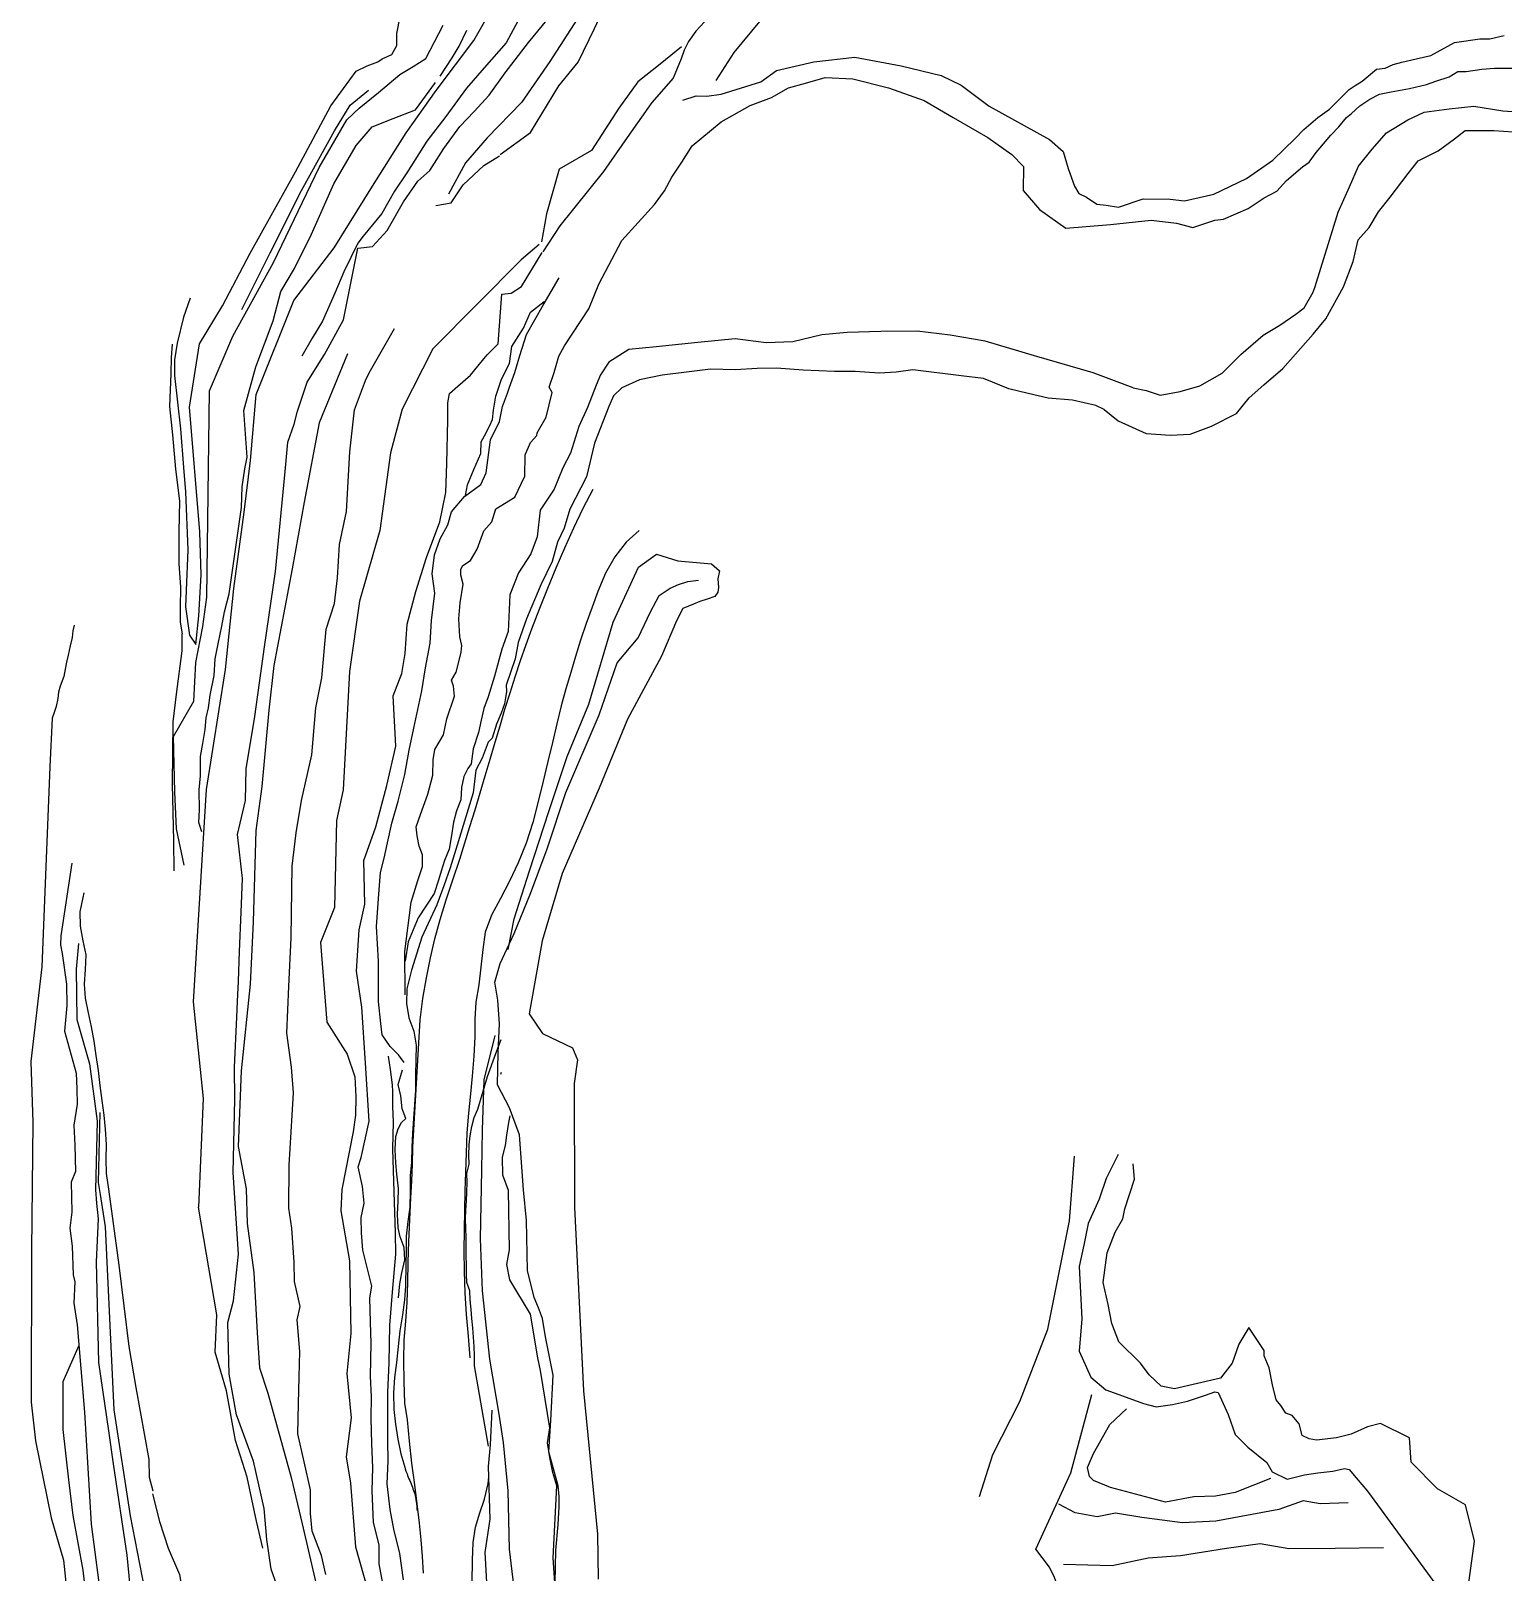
# Model space of a CAD drawing. Extents: x 73536 to 75854, y 478530 to 482386.
# Drawn here: x 73536 to 74068, y 479220 to 479776 of the extents above; entities that cross this region are included whole.
import ezdxf

# ---------------------------------------------------------------- set-up
doc = ezdxf.new("R2010")
doc.units = 0

msp = doc.modelspace()

# ---------------------------------------------------------------- linework, layer by layer
at = {"layer": 'TOPO_250913', "color": 30}
msp.add_line((73706.185, 479399.467, 1587.31), (73706.434, 479400.197, 1587.235), dxfattribs=at)
for points in [[(73746.264, 479796.295, 1641.085), (73740.466, 479787.025, 1640.342), (73733.651, 479780.388, 1640.312), (73723.783, 479765.148, 1640.072), (73713.574, 479750.334, 1640.871), (73701.172, 479737.548, 1640.976), (73693.427, 479728.519, 1641.912), (73687.233, 479717.191, 1642.679)], [(73705.91, 479731.627, 1639.369), (73716.83, 479739.463, 1639.643), (73727.1, 479756.326, 1639.384), (73734.12, 479764.951, 1638.902), (73739.997, 479777.042, 1639.703), (73745.203, 479788.297, 1639.681), (73747.7, 479794.304, 1639.507), (73747.588, 479797.202, 1640.85)], [(73620.167, 479228.222, 1653.412), (73617.96, 479238.067, 1654.353), (73614.554, 479253.913, 1656.105), (73610.365, 479267.205, 1657.81), (73607.124, 479285.137, 1658.802), (73602.934, 479299.098, 1660.525), (73603.529, 479312.563, 1661.397), (73596.996, 479351.361, 1665.792), (73597.029, 479351.42, 1665.755), (73598.757, 479390.666, 1668.439), (73595.107, 479425.554, 1670.964), (73597.609, 479464.957, 1671.604), (73599.889, 479502.249, 1670.226), (73606.704, 479545.559, 1669.507), (73609.723, 479574.895, 1670.289), (73613.5, 479602.396, 1669.953), (73615.711, 479621.079, 1670.436), (73617.78, 479644.957, 1669.763), (73631.404, 479678.873, 1669.375), (73645.91, 479697.843, 1669.515), (73659.758, 479720.1, 1669.298), (73672, 479739.39, 1669.875), (73682.779, 479754.699, 1670.655), (73696.45, 479772.713, 1669.662), (73706.864, 479791.134, 1670.21)], [(73593.908, 479679.695, 1694.772), (73591.521, 479672.847, 1695.09), (73589.247, 479663.425, 1695.516), (73588.272, 479657.414, 1695.782), (73588.29, 479651.8, 1695.62), (73590.432, 479632.485, 1694.084), (73591.503, 479618.558, 1692.979), (73592.307, 479609.72, 1692.277), (73593.11, 479588.829, 1690.623), (73592.307, 479568.207, 1688.997), (73593.646, 479558.03, 1688.187), (73596.044, 479554.585, 1687.9), (73597.128, 479564.993, 1688.93), (73597.931, 479579.723, 1690.388), (73597.395, 479595.257, 1691.928), (73593.688, 479640.384, 1691.836), (73597.339, 479663.233, 1692.455), (73605.629, 479676.981, 1691.734), (73615.656, 479695.965, 1693.025), (73631.935, 479725.29, 1694.109), (73644.689, 479749.144, 1694.478), (73653.858, 479761.711, 1695.843), (73657.809, 479763.608, 1696.587), (73661.675, 479765.043, 1695.915), (73663.326, 479766.173, 1695.581), (73666.784, 479767.683, 1695.593), (73668.537, 479770.953, 1695.312), (73668.53, 479775.24, 1696.145), (73669.758, 479781.423, 1696.825)], [(73713.142, 479781.337, 1655.985), (73708.03, 479771.89, 1656.255), (73700.177, 479762.902, 1655.624), (73693.726, 479755.477, 1655.649), (73686.305, 479745.274, 1656.193), (73679.368, 479736.421, 1655.897), (73672.191, 479724.977, 1655.712), (73667.786, 479718.326, 1655.21), (73663.156, 479710.307, 1655.478), (73656.387, 479702.038, 1655.668), (73654.476, 479699.518, 1655.791), (73649.43, 479689.186, 1656.616), (73646.24, 479681.455, 1655.873), (73641.775, 479671.43, 1655.782), (73637.981, 479665.197, 1655.687), (73634.304, 479658.691, 1655.79)], [(73781.29, 479781.121, 1610.858), (73776.57, 479776.17, 1610.678), (73773.892, 479772.342, 1610.348), (73772.334, 479769.303, 1609.476), (73771.299, 479766.17, 1609.355), (73768.355, 479759.134, 1609.039), (73760.671, 479750.411, 1609.224), (73751.814, 479737.746, 1609.572), (73743.161, 479725.383, 1609.475), (73727.468, 479705.779, 1609.707), (73721.366, 479696.384, 1609.283)], [(73591.75, 479474.93, 1677.824), (73589.02, 479487.99, 1679.46), (73588.45, 479501.39, 1679.972), (73587.95, 479521.41, 1682.623), (73595.26, 479534.2, 1683.105), (73596, 479548.12, 1683.812), (73598.54, 479561.13, 1685.689), (73599.97, 479571.75, 1685.572), (73600.964, 479646.282, 1684.155), (73609.405, 479665.943, 1684.671), (73624.078, 479692.533, 1683.292), (73640.531, 479726.916, 1682.153), (73650.572, 479744.109, 1684.325), (73654.957, 479748.324, 1685.276), (73661.982, 479753.994, 1685.773), (73669.685, 479760.444, 1685.344), (73674.447, 479763.38, 1685.306), (73679.014, 479766.289, 1685.149), (73685.371, 479778.25, 1683.102)], [(73627.29, 479209.189, 1650.798), (73623.207, 479220.646, 1652.35), (73621.597, 479231.434, 1652.821), (73620.641, 479242.556, 1656.282), (73616.777, 479259.712, 1656.377), (73610.664, 479276.408, 1657.029), (73608.082, 479291.059, 1658.197), (73607.579, 479309.74, 1659.477), (73609.637, 479317.621, 1658.862), (73611.399, 479334.414, 1655.096), (73609.481, 479363.979, 1654.303), (73610.091, 479390.325, 1654.369), (73609.99, 479401.961, 1655.023), (73610.821, 479420.003, 1655.741), (73611.03, 479425.654, 1655.66), (73611.423, 479433.01, 1655.374), (73611.716, 479443.726, 1655.516), (73612.396, 479457.934, 1655.192), (73612.85, 479470.156, 1655.124), (73611.017, 479485.995, 1654.97), (73613.915, 479498.226, 1654.92), (73614.169, 479509.758, 1655.016), (73617.254, 479528.639, 1655.122), (73620.766, 479553.757, 1654.808), (73624.722, 479580.995, 1654.498), (73628.226, 479617.058, 1655.904), (73629.249, 479627.638, 1655.939), (73631.455, 479634.168, 1655.074), (73632.761, 479638.893, 1655.501), (73636.223, 479649.31, 1655.086), (73642.416, 479659.387, 1654.692), (73649.357, 479671.841, 1654.899), (73654.475, 479697.751, 1654.76), (73659.833, 479698.329, 1654.61), (73665.126, 479704.158, 1654.129), (73670.936, 479714.422, 1654.41), (73676.12, 479721.968, 1653.775), (73680.486, 479725.809, 1654.564), (73685.559, 479733.777, 1654.337), (73691.355, 479741.734, 1654.066), (73696.474, 479747.05, 1653.987), (73701.904, 479753.039, 1654.692), (73707.713, 479761.099, 1654.926), (73716.127, 479771.982, 1655.003), (73722.823, 479780.246, 1654.33)], [(73684.267, 479759.908, 1671.6), (73688.584, 479766.499, 1671.104), (73691.128, 479770.665, 1670.916), (73693.86, 479776.452, 1670.706)], [(73783.965, 479758.321, 1593.079), (73790.423, 479768.357, 1594.483), (73799.715, 479779.566, 1595.054)], [(73771.386, 479770.483, 1610.054), (73763.713, 479764.139, 1609.521), (73755.619, 479757.859, 1609.878), (73748.75, 479748.309, 1609.688), (73738.868, 479733.06, 1610.028), (73727.223, 479726.298, 1609.951), (73722.675, 479710.1, 1610.552), (73720.801, 479700.086, 1610.298)], [(74001.167, 479744.934, 1595.163), (74005.403, 479747.947, 1595.083), (74012.508, 479755.053, 1594.928), (74014.64, 479756.474, 1594.889), (74017.178, 479757.997, 1594.843), (74022.381, 479762.348, 1593.516), (74025.532, 479762.781, 1593.684), (74028.461, 479764.087, 1594.007), (74031.489, 479764.891, 1593.744), (74036.757, 479766.131, 1594.076), (74042.012, 479767.305, 1594.47), (74050.586, 479771.964, 1594.263), (74059.69, 479773.349, 1593.824), (74063.295, 479773.394, 1593.714), (74068.551, 479774.568, 1593.508)], [(73771.892, 479751.169, 1595.044), (73776.712, 479752.757, 1594.202), (73780.569, 479752.66, 1592.963), (73785.693, 479753.418, 1592.255), (73800.061, 479757.821, 1594.461), (73805.758, 479761.889, 1594.659), (73819.181, 479765.02, 1594.239), (73833.991, 479766.676, 1594.704), (73850.672, 479763.554, 1594.644), (73865.138, 479760.127, 1594.582), (73872.393, 479756.611, 1594.31), (73882.472, 479748.969, 1594.662), (73904.337, 479737.016, 1595.239), (73909.287, 479732.703, 1594.51), (73911.022, 479726.553, 1594.909), (73913.37, 479720.165, 1593.64), (73914.931, 479717.498, 1591.393), (73917.672, 479716.108, 1590.31), (73921.444, 479713.614, 1591.958), (73924.706, 479713.317, 1594.234), (73929.257, 479712.499, 1594.218), (73938.083, 479715.539, 1594.467), (73947.874, 479715.4, 1594.37), (73953.098, 479714.851, 1593.969), (73963.58, 479717.241, 1594.729), (73975.436, 479722.935, 1594.858), (73984.988, 479729.475, 1594.308), (73993.017, 479737.366, 1593.725), (73996.094, 479740.65, 1594.705), (74001.167, 479744.934, 1595.163)], [(73671.633, 479428.078, 1581.109), (73671.514, 479443.694, 1581.167), (73673.793, 479461.599, 1581.234), (73676.165, 479469.344, 1581.264), (73677.814, 479474.478, 1581.377), (73677.895, 479478.661, 1581.298), (73676.634, 479481.819, 1580.629), (73675.928, 479485.479, 1580.341), (73675.598, 479488.78, 1580.336), (73677.178, 479493.243, 1580.347), (73679.727, 479500.531, 1580.584), (73681.528, 479507.415, 1580.737), (73681.68, 479512.971, 1580.675), (73682.348, 479516.693, 1580.807), (73685.384, 479521.968, 1580.314), (73686.585, 479527.809, 1580.277), (73689.412, 479536.014, 1579.941), (73689.051, 479539.53, 1580.044), (73688.292, 479541.794, 1580.036), (73690.046, 479544.603, 1580.319), (73691.061, 479548.881, 1580.07), (73691.865, 479551.817, 1580.298), (73692.086, 479554.256, 1580.213), (73691.331, 479557.437, 1580.038), (73690.939, 479563.829, 1580.007), (73691.473, 479569.664, 1579.978), (73692.486, 479576.457, 1579.959), (73691.694, 479579.687, 1579.936), (73691.733, 479581.862, 1579.922), (73692.384, 479583.137, 1579.925), (73695.157, 479584.918, 1579.934), (73697.641, 479589.05, 1579.934), (73699.955, 479595.626, 1579.917), (73702.916, 479598.974, 1579.916), (73704.324, 479603.649, 1579.903), (73711.227, 479607.81, 1580.053), (73714.826, 479615.434, 1580.015), (73714.925, 479623.054, 1580.246), (73716.816, 479627.609, 1580.32), (73719.085, 479630.076, 1580.313), (73719.215, 479631.116, 1580.427), (73722.471, 479636.747, 1580.425), (73724.64, 479645.646, 1580.387), (73723.576, 479647.573, 1580.066), (73725.376, 479652.87, 1580.007), (73727.136, 479658.692, 1579.985), (73729.183, 479662.494, 1579.895), (73737.884, 479675.811, 1579.505), (73741.505, 479684.79, 1580.393), (73749.799, 479700.546, 1580.079), (73761.633, 479713.503, 1579.562), (73765.258, 479718.405, 1579.227), (73767.909, 479723.384, 1579.562), (73771.51, 479728.745, 1579.646), (73775.206, 479734.682, 1579.534), (73778.71, 479737.637, 1579.56), (73785.753, 479743.345, 1579.54), (73796.219, 479749.298, 1580.348), (73803.949, 479752.167, 1580.197), (73810.014, 479755.7, 1580.444), (73816.146, 479757.365, 1580.36), (73823.276, 479759.34, 1580.89), (73833.267, 479758.909, 1580.877), (73846.205, 479755.647, 1580.133), (73859.003, 479751.079, 1580.264), (73869.499, 479744.934, 1580.301), (73881.994, 479737.733, 1580.561), (73890.743, 479731.605, 1580.297), (73894.958, 479727.219, 1580.208), (73894.787, 479718.619, 1580.206), (73900.697, 479711.757, 1580.169), (73910.211, 479704.94, 1580.412), (73926.283, 479706.249, 1580.178), (73940.964, 479707.817, 1580.358), (73950.129, 479706.82, 1580.703), (73956.094, 479705.19, 1580.494), (73963.986, 479707.824, 1580.478), (73967.17, 479708.16, 1581.502), (73976.095, 479712.032, 1580.691), (73981.825, 479715.968, 1580.787), (73986.433, 479718.345, 1580.771), (73989.827, 479722.123, 1580.825), (73995.646, 479727.077, 1580.152), (73998.121, 479728.772, 1579.948), (74000.539, 479732.32, 1580.27)], [(74000.539, 479732.32, 1580.27), (74005.94, 479738.574, 1580.432), (74008.723, 479741.608, 1580.349), (74011.504, 479744.922, 1579.893), (74013.358, 479746.431, 1580.333), (74016.356, 479749.169, 1580.424), (74020.006, 479751.515, 1580.522), (74023.526, 479753.341, 1580.611), (74027.698, 479754.253, 1580.707), (74034.347, 479755.426, 1580.859), (74040.474, 479756.86, 1581.001), (74043.863, 479758.034, 1581.081), (74048.687, 479759.598, 1581.196), (74051.815, 479761.554, 1581.279), (74054.814, 479761.554, 1581.346), (74060.419, 479762.336, 1581.474), (74064.982, 479762.727, 1581.577), (74072.545, 479762.8, 1581.747)], [(73612.59, 479675.62, 1684.592), (73622.873, 479696.059, 1685.019), (73634.144, 479718.54, 1685.116), (73646.055, 479740.085, 1684.784), (73651.782, 479749.42, 1685.951), (73658.353, 479754.841, 1686.095)], [(73626.634, 479682.069, 1670.543), (73631.623, 479690.386, 1671.103), (73637.822, 479702.843, 1670.726), (73645.831, 479720.969, 1670.365), (73653.904, 479734.864, 1670.468), (73659.621, 479741.539, 1670.287), (73667.22, 479744.601, 1670.558), (73675.351, 479747.744, 1670.832), (73682.592, 479757.549, 1671.756)], [(73934.539, 479647.359, 1580.444), (73939.159, 479646.288, 1580.082), (73944.242, 479644.617, 1579.87), (73951.474, 479645.933, 1580.256), (73958.541, 479647.99, 1580.436), (73966.609, 479652.659, 1580.537), (73973.37, 479659.305, 1579.74), (73981.489, 479666.33, 1579.598), (73987.479, 479669.973, 1579.153), (73993.285, 479673.884, 1578.09), (73996.286, 479676.212, 1580.305), (73999.545, 479681.916, 1580.594), (74000.226, 479683.937, 1580.752), (74008.575, 479710.726, 1580.961), (74012.679, 479719.892, 1580.383), (74015.837, 479727.359, 1580.098), (74020.868, 479733.455, 1579.932), (74026.006, 479739.379, 1579.163), (74033.679, 479744.103, 1578.84), (74039.631, 479746.838, 1578.819), (74048.587, 479748.101, 1578.757), (74057.481, 479749.063, 1578.641), (74068.031, 479747.327, 1579.279), (74076.375, 479746.758, 1579.545)], [(73923.995, 479639.493, 1564.497), (73929.034, 479635.417, 1565.1), (73939.148, 479630.843, 1565), (73948.038, 479630.249, 1565.252), (73955.116, 479630.532, 1564.947), (73962.777, 479633.504, 1564.777), (73971.796, 479638.032, 1564.585), (73976.442, 479643.637, 1565.327), (73981.652, 479648.416, 1566.478), (73988.513, 479654.326, 1565.854), (73999.456, 479666.665, 1566.226), (74004.102, 479672.27, 1566.192), (74010.434, 479683.76, 1564.621), (74013.916, 479692.991, 1564.506), (74015.753, 479700.716, 1564.897), (74019.701, 479705.223, 1564.716), (74023.13, 479710.917, 1564.825), (74027.369, 479716.176, 1564.342), (74033.868, 479724.762, 1564.505), (74037.456, 479729.291, 1564.538), (74044.684, 479732.838, 1564.961), (74050.549, 479737.222, 1564.498), (74054.365, 479740.271, 1564.977), (74064.812, 479740.296, 1564.74), (74075.184, 479739.481, 1565.321)], [(73682.71, 479713.178, 1642.447), (73688.147, 479714.087, 1642.21), (73692.522, 479720.598, 1640.773), (73700.034, 479727.616, 1639.252), (73705.61, 479731.069, 1639.383)], [(73720.014, 479699.075, 1610.524), (73713.477, 479693.568, 1611.98), (73681.615, 479661.409, 1610.275), (73670.473, 479639.564, 1610.309), (73666.249, 479623.815, 1610.331), (73662.412, 479595.842, 1610.369), (73655.123, 479570.27, 1610.404), (73651.49, 479544.813, 1610.438), (73649.256, 479502.183, 1610.497), (73646.852, 479491.092, 1609.89), (73646.104, 479459.697, 1613.331), (73640.996, 479447.001, 1614.516), (73643.342, 479418.183, 1614.43), (73650.701, 479406.687, 1613.383), (73653.415, 479398.477, 1613.112), (73653.753, 479391.262, 1612.949), (73653.663, 479384.587, 1612.393), (73652.87, 479378.655, 1612.333), (73648.741, 479357.785, 1610.492), (73648.362, 479350.04, 1610.595), (73651.545, 479331.989, 1611.1), (73652.016, 479305.753, 1611.612), (73650.537, 479291.313, 1610.983), (73652.035, 479275.289, 1610.33), (73650.291, 479261.278, 1611.067), (73651.845, 479251.787, 1611.265), (73653.611, 479228.706, 1610.58), (73658.113, 479212.94, 1610.449)], [(73664.895, 479208.419, 1610.735), (73662.243, 479222.597, 1610.492), (73662.255, 479229.514, 1610.325), (73660.21, 479237.504, 1609.735), (73659.658, 479248.969, 1609.799), (73659.902, 479257.431, 1610.904), (73659.6, 479265.955, 1610.925), (73659.271, 479275.258, 1610.949), (73659.477, 479282.958, 1611.163), (73659.059, 479290.407, 1611.661), (73659.351, 479302.311, 1610.857), (73659.061, 479309.842, 1610.753), (73658.854, 479318.717, 1610.48), (73659.564, 479322.872, 1610.441), (73657.883, 479329.575, 1610.557), (73656.281, 479335.834, 1610.751), (73655.84, 479342.163, 1610.978), (73655.716, 479347.65, 1610.667), (73656.728, 479352.911, 1610.518), (73656.224, 479358.857, 1610.759), (73654.655, 479366.024, 1610.854), (73655.71, 479369.405, 1611.146), (73658.572, 479382.444, 1609.403), (73657.214, 479403.474, 1609.37), (73655.916, 479423.64, 1609.18), (73654.058, 479436.634, 1609.468), (73654.93, 479451.59, 1609.956), (73656.995, 479460.824, 1610.055), (73656.722, 479476.618, 1607.413), (73661.044, 479488.777, 1606.539), (73664.936, 479503.689, 1605.892), (73668.209, 479517.956, 1605.567), (73667.247, 479536.066, 1606.06), (73670.424, 479544.18, 1606.145), (73671.605, 479551.419, 1606.335), (73672.257, 479561.981, 1606.874), (73675.463, 479573.763, 1609.889), (73679.333, 479585.978, 1609.698), (73684.135, 479598.949, 1609.58), (73686.256, 479609.555, 1609.836), (73686.597, 479619.937, 1610.548), (73686.98, 479635.629, 1610.151), (73687.048, 479641.898, 1612.37), (73687.636, 479645.202, 1613.692), (73690.609, 479647.931, 1614.124), (73695.207, 479651.87, 1613.438), (73697.797, 479655.117, 1614.304), (73701.196, 479659.224, 1614.08), (73705.19, 479663.214, 1613.012), (73706.512, 479681.08, 1610.697), (73709.845, 479681.524, 1610.841), (73713.662, 479683.962, 1610.462), (73721.032, 479696.21, 1609.303)], [(73671.285, 479403.638, 1593.021), (73669.224, 479406.388, 1593.874), (73666.151, 479409.406, 1593.045), (73663.299, 479413.713, 1593.89), (73662.854, 479417.693, 1593.786), (73661.947, 479425.637, 1594.549), (73661.942, 479440.249, 1594.785), (73661.239, 479452.762, 1595.235), (73662.102, 479464.428, 1595.757), (73662.665, 479472.331, 1595.209), (73663.969, 479477.486, 1595.278), (73665.165, 479482.977, 1595.118), (73666.751, 479490.04, 1595.452), (73669.012, 479498.038, 1595.17), (73671.432, 479507.673, 1595.209), (73673.02, 479516.416, 1595.386), (73674.702, 479524.375, 1595.224), (73677.653, 479537.911, 1595.151), (73678.939, 479546.135, 1594.553), (73680.643, 479555.101, 1594.589), (73681.079, 479563.247, 1595.046), (73682.34, 479573.103, 1595.019), (73681.289, 479580.188, 1595.41), (73682.208, 479586.965, 1594.68), (73684.289, 479592.739, 1594.563), (73687.029, 479597.846, 1594.448), (73688.351, 479602.581, 1594.159), (73692.969, 479608.123, 1594.089), (73698.935, 479612.351, 1595.307), (73700.897, 479616.609, 1595.282), (73702.39, 479628.47, 1594.875), (73705.688, 479635.106, 1595.279), (73706.725, 479640.618, 1595.613), (73708.59, 479645.428, 1595.036), (73709.317, 479647.599, 1595.096), (73711.2, 479652.873, 1595.147), (73712.959, 479659.011, 1595.604), (73715.407, 479666.621, 1595.727), (73721.444, 479677.129, 1595.011), (73727.178, 479687.052, 1595.626)], [(73608, 479572.873, 1670.723), (73612.445, 479604.048, 1670.065), (73612.781, 479611.541, 1670.281), (73613.685, 479618.088, 1670.529), (73614.508, 479622.295, 1670.407), (73613.355, 479639.072, 1670.443), (73617.695, 479654.928, 1670.48), (73623.871, 479671.452, 1670.519), (73626.634, 479682.069, 1670.543)], [(73693.327, 479608.377, 1595.68), (73694.076, 479612.256, 1595.658), (73696.407, 479617.875, 1595.788), (73698.919, 479623.648, 1596.136), (73699.067, 479627.789, 1595.823), (73700.276, 479630.014, 1596.311), (73701.992, 479633.411, 1596.62), (73703.119, 479635.912, 1596.735), (73703.534, 479639.224, 1596.54), (73704.357, 479644.293, 1597.025), (73706.328, 479650.4, 1596.965), (73709.242, 479656.094, 1597.398), (73710.162, 479662.239, 1596.744), (73714.347, 479668.913, 1596.354), (73716.88, 479674.671, 1595.443), (73721.767, 479678.543, 1596.122)], [(73693.327, 479608.377, 1595.68), (73694.076, 479612.256, 1595.658), (73696.407, 479617.875, 1595.788), (73698.919, 479623.648, 1596.136), (73699.067, 479627.789, 1595.823), (73700.276, 479630.014, 1596.311), (73701.992, 479633.411, 1596.62), (73703.119, 479635.912, 1596.735), (73703.534, 479639.224, 1596.54), (73704.357, 479644.293, 1597.025), (73706.328, 479650.4, 1596.965), (73709.242, 479656.094, 1597.398), (73710.162, 479662.239, 1596.744), (73714.347, 479668.913, 1596.354), (73716.88, 479674.671, 1595.443), (73721.767, 479678.543, 1596.122)], [(73642.974, 479218.745, 1640.46), (73641.4, 479225.618, 1640.999), (73638.025, 479234.455, 1640.753), (73637.421, 479240.809, 1640.999), (73637.353, 479249.299, 1640.98), (73632.818, 479269.519, 1641.095), (73633.093, 479280.382, 1639.713), (73633.269, 479290.174, 1639.387), (73633.549, 479299.244, 1640.558), (73632.571, 479310.737, 1639.968), (73633.634, 479315.583, 1639.928), (73631.571, 479324.54, 1640.379), (73631.495, 479331.613, 1640.24), (73630.647, 479343.787, 1640.149), (73629.588, 479351.108, 1640.438), (73629.708, 479366.617, 1640.646), (73630.78, 479384.61, 1640.128), (73631.275, 479392.667, 1640.181), (73630.515, 479401.924, 1640.383), (73628.912, 479414.236, 1640.508), (73629.587, 479431.107, 1640.302), (73630.381, 479448.679, 1640.525), (73630.777, 479474.62, 1640.23), (73632.202, 479486.607, 1639.971), (73634.109, 479498.33, 1640.132), (73637.905, 479514.812, 1639.847), (73639.347, 479531.731, 1638.63), (73641.463, 479542.558, 1640.087), (73643.054, 479560.207, 1637.952), (73646.029, 479569.437, 1638.192), (73647.12, 479578.697, 1638.422), (73647.823, 479590.685, 1638.719), (73650.361, 479602.685, 1639.022), (73651.647, 479624.187, 1639.555), (73653.26, 479639.318, 1639.579), (73657.263, 479649.902, 1639.598), (73658.584, 479652.728, 1639.603), (73667.712, 479668.758, 1639.633)], [(73934.523, 479647.319, 1580.397), (73920.107, 479652.731, 1580.675), (73898.851, 479658.867, 1580.702), (73881.081, 479664.114, 1580.458), (73868.448, 479666.3, 1580.516), (73856.496, 479667.78, 1580.124), (73843.319, 479667.626, 1580.434), (73831.23, 479667.317, 1580.36), (73822.082, 479666.427, 1579.986), (73811.621, 479663.882, 1579.55), (73802.021, 479663.521, 1579.319), (73790.766, 479664.946, 1579.541), (73777.307, 479663.634, 1579.764), (73762.3, 479662.127, 1580.486), (73752.373, 479661.107, 1581.119), (73745.173, 479656.574, 1578.627), (73742.174, 479652.03, 1579.12), (73740.559, 479648.225, 1578.435), (73737.477, 479640.245, 1579.583), (73734.341, 479633.299, 1579.835), (73731.321, 479623.71, 1579.623), (73728.492, 479618.409, 1580.083), (73725.442, 479610.696, 1579.602), (73720.36, 479603.088, 1579.588), (73719.263, 479593.54, 1578.581), (73716.976, 479587.381, 1579.753), (73712.554, 479580.557, 1579.881), (73709.369, 479572.583, 1579.131), (73708.746, 479559.259, 1579.866), (73706.485, 479552.96, 1578.848), (73703.875, 479543.13, 1579.179), (73701.541, 479535.685, 1579.962), (73699.987, 479531.455, 1580.03), (73699.096, 479527.238, 1579.282), (73698.029, 479522.821, 1578.093), (73696.125, 479516.996, 1578.215), (73695.391, 479511.57, 1579.724), (73694.236, 479509.829, 1580.373), (73692.764, 479506.982, 1580.619), (73691.963, 479503.008, 1580.453), (73691.756, 479498.485, 1579.623), (73690.094, 479494.602, 1579.916), (73689.008, 479490.438, 1579.742), (73688.153, 479484.979, 1580.163), (73687.423, 479480.737, 1580.625), (73685.79, 479476.632, 1580.631), (73684.647, 479472.788, 1580.269), (73683.58, 479469.472, 1580.556), (73682.039, 479464.683, 1580.971), (73676.328, 479455.966, 1582.455), (73672.626, 479447.283, 1582.975), (73671.54, 479440.285, 1583.144)], [(73587.426, 479663.068, 1694.284), (73587.08, 479658.312, 1694.129), (73586.949, 479652.469, 1693.814), (73586.442, 479640.507, 1692.672), (73587.515, 479630.355, 1691.682), (73588.615, 479617.877, 1690.328), (73590.068, 479606.558, 1689.14), (73589.854, 479595.341, 1688.062), (73589.834, 479583.907, 1687.388), (73590.45, 479575.375, 1686.862), (73590.362, 479567.883, 1686.155), (73590.302, 479562.661, 1685.579), (73591.1, 479558.48, 1685.333)], [(73587.426, 479663.068, 1694.284), (73587.08, 479658.312, 1694.129), (73586.949, 479652.469, 1693.814), (73586.442, 479640.507, 1692.672), (73587.515, 479630.355, 1691.682), (73588.615, 479617.877, 1690.328), (73590.068, 479606.558, 1689.14), (73589.854, 479595.341, 1688.062), (73589.834, 479583.907, 1687.388), (73590.45, 479575.375, 1686.862), (73590.362, 479567.883, 1686.155), (73590.302, 479562.661, 1685.579), (73591.1, 479558.48, 1685.333)], [(73650.737, 479659.645, 1642.89), (73640.558, 479634.712, 1641.714), (73635.119, 479605.969, 1643.443), (73630.736, 479581.926, 1643.689), (73624.138, 479546.977, 1644.597), (73622.296, 479530.895, 1643.564), (73619.836, 479503.357, 1643.56), (73617.63, 479487.427, 1641.79), (73616.716, 479454.431, 1641.901), (73615.58, 479431.978, 1643.246), (73612.328, 479400.643, 1642.82), (73611.282, 479373.282, 1643.09), (73614.222, 479358.073, 1640.861), (73614.548, 479345.508, 1640.715), (73616.987, 479327.777, 1641.22), (73618.178, 479306.072, 1642.602), (73618.969, 479293.34, 1643.501), (73622.048, 479284.307, 1643.165), (73630.375, 479253.805, 1642.272), (73634.404, 479237.075, 1642.546), (73639.651, 479214.156, 1641.423), (73640.906, 479208.941, 1642.122), (73644.074, 479199.675, 1641.702), (73645.549, 479195.906, 1641.638)], [(73923.995, 479639.493, 1564.497), (73921, 479640.882, 1564.425), (73912.595, 479642.809, 1564.425), (73903.772, 479643.571, 1564.272), (73896.558, 479645.257, 1564.7), (73889.662, 479646.931, 1564.649), (73880.496, 479650.624, 1564.68), (73872.375, 479651.666, 1564.811), (73854.916, 479653.77, 1565.093), (73848.92, 479652.923, 1565.19), (73842.732, 479652.653, 1565.181), (73834.049, 479653.191, 1565.232), (73826.696, 479653.204, 1565.246), (73815.327, 479653.71, 1565.298), (73805.726, 479654.378, 1565.607), (73798.689, 479654.271, 1565.15), (73790.923, 479653.804, 1565.145), (73781.878, 479654.014, 1565.073), (73773.241, 479652.95, 1565.24), (73764.419, 479651.845, 1565.295), (73756.277, 479650.165, 1565.331), (73749.804, 479647.353, 1565.272), (73746.849, 479644.374, 1565.126), (73745.166, 479640.605, 1565.401), (73740.029, 479627.303, 1565.394), (73737.048, 479615.138, 1566.12), (73731.064, 479603.474, 1566.932), (73728.975, 479596.673, 1567.06), (73726.656, 479591.547, 1567.465), (73724.725, 479584.595, 1567.984), (73720.636, 479576.224, 1568.654), (73715.381, 479563.93, 1569.466), (73712.349, 479555.381, 1570.039), (73711.264, 479549.386, 1570.268), (73708.039, 479539.953, 1571.424), (73708.165, 479537.681, 1571.557), (73707.849, 479535.41, 1571.692), (73707.438, 479533.139, 1571.828), (73706.317, 479529.815, 1572.035), (73704.585, 479525.878, 1572.288), (73703.07, 479520.846, 1572.794), (73701.574, 479519.373, 1573.205), (73699.442, 479513.559, 1573.734), (73697.107, 479509.265, 1574.385), (73696.165, 479501.073, 1575.312), (73689.883, 479480.571, 1577.46), (73687.876, 479474.009, 1578.196), (73685.525, 479467.416, 1578.932), (73682.97, 479460.647, 1579.778), (73677.64, 479448.886, 1580.894), (73673.897, 479436.97, 1581.902), (73672.212, 479430.287, 1582.436), (73672.114, 479424.967, 1582.984), (73672.942, 479419.827, 1583.606), (73674.671, 479415.013, 1584.293), (73675.596, 479409.92, 1584.831), (73675.476, 479404.648, 1585.309), (73675.318, 479399.133, 1585.733), (73675.278, 479393.633, 1586.257), (73675.007, 479388.517, 1586.682), (73674.549, 479383.405, 1587.089), (73674.209, 479378.158, 1587.463), (73673.956, 479373.097, 1587.74), (73673.864, 479367.731, 1588.155), (73673.366, 479362.694, 1588.546), (73673.375, 479357.198, 1588.923), (73673.275, 479351.392, 1589.463), (73672.526, 479346.24, 1589.827), (73671.976, 479341, 1590.25), (73671.899, 479335.844, 1590.822), (73671.887, 479330.646, 1591.447), (73671.745, 479322.967, 1592.449), (73671.372, 479317.919, 1592.904), (73670.578, 479312.573, 1593.584), (73669.694, 479306.773, 1594.265), (73669.086, 479301.059, 1594.866), (73668.416, 479295.348, 1595.468), (73667.716, 479289.915, 1596.041), (73667.334, 479284.345, 1596.492), (73667.532, 479278.305, 1596.938), (73668.124, 479273.011, 1597.298), (73668.954, 479267.688, 1597.709), (73670.067, 479262.384, 1598.214), (73671.478, 479257.535, 1598.723), (73671.598, 479256.958, 1598.698), (73671.889, 479256.141, 1598.773), (73672.074, 479255.648, 1598.828), (73672.284, 479255.123, 1598.866), (73672.475, 479254.544, 1598.884), (73672.728, 479253.938, 1598.94), (73672.957, 479253.324, 1598.982), (73673.249, 479252.756, 1599.116), (73673.516, 479252.143, 1599.121), (73673.763, 479251.547, 1599.206), (73674.003, 479250.953, 1599.266), (73674.218, 479250.34, 1599.289), (73674.408, 479249.735, 1599.32), (73674.64, 479249.136, 1599.376), (73674.852, 479248.513, 1599.453), (73675.024, 479247.877, 1599.512), (73675.185, 479247.216, 1599.544), (73675.333, 479246.528, 1599.626), (73675.411, 479245.811, 1599.678), (73675.56, 479245.065, 1599.721), (73675.722, 479244.301, 1599.806), (73675.784, 479243.484, 1599.865), (73675.844, 479242.627, 1599.907), (73675.933, 479241.746, 1599.994)], [(73678.184, 479219.247, 1602.736), (73677.83, 479225.295, 1602.153), (73677.381, 479231.327, 1601.571), (73676.796, 479237.334, 1600.991), (73676.063, 479243.288, 1600.414), (73675.029, 479251.185, 1599.649), (73674.029, 479259.018, 1598.89), (73673.113, 479266.86, 1598.13), (73672.426, 479274.652, 1597.378), (73671.53, 479280.63, 1596.797), (73671.184, 479288.446, 1596.045), (73671.056, 479296.149, 1595.299), (73671.256, 479303.412, 1594.596), (73671.784, 479310.251, 1593.932), (73672.268, 479317.134, 1593.265), (73672.528, 479324.22, 1592.578), (73672.734, 479331.502, 1591.873), (73672.929, 479339.046, 1591.143), (73673.233, 479346.902, 1590.382), (73673.657, 479354.843, 1589.612), (73673.945, 479360.887, 1589.027), (73674.209, 479366.97, 1588.437), (73674.386, 479373.068, 1587.847), (73676.97, 479419.037, 1583.389), (73677.991, 479426.747, 1582.636), (73679.291, 479434.217, 1581.902), (73680.739, 479441.403, 1581.149), (73682.346, 479448.375, 1580.414), (73684.264, 479455.302, 1579.676), (73686.456, 479462.388, 1578.915), (73688.823, 479469.621, 1578.133), (73691.282, 479477.129, 1577.322), (73693.109, 479482.939, 1576.696), (73694.97, 479488.871, 1576.058), (73696.829, 479494.918, 1575.408), (73698.68, 479501.027, 1574.753), (73700.517, 479507.144, 1574.097), (73702.322, 479513.242, 1573.444), (73704.113, 479519.308, 1572.794), (73705.885, 479525.286, 1572.349), (73707.643, 479531.228, 1571.906), (73709.453, 479537.132, 1571.465), (73711.32, 479543, 1571.025), (73713.276, 479548.819, 1570.587), (73715.267, 479554.589, 1570.151), (73717.319, 479560.303, 1569.717), (73720.193, 479567.702, 1569.151), (73723.091, 479574.987, 1568.591), (73726.115, 479582.254, 1568.028), (73729.255, 479589.492, 1567.465), (73732.501, 479596.695, 1567.013), (73735.873, 479603.836, 1566.562), (73739.438, 479610.697, 1566.12)], [(73756.13, 479595.751, 1565.966), (73751.411, 479591.584, 1566.548), (73747.358, 479586.309, 1567.163), (73743.966, 479580.342, 1567.798), (73741.223, 479573.73, 1568.46), (73739.111, 479568.122, 1569.014), (73737.004, 479562.241, 1569.592), (73734.954, 479556.129, 1570.188), (73733.126, 479550.274, 1570.755), (73731.4, 479544.495, 1571.313), (73729.642, 479538.585, 1571.883), (73727.917, 479532.422, 1572.474), (73726.321, 479525.984, 1573.088), (73724.769, 479519.278, 1573.724), (73723.125, 479512.359, 1574.382), (73721.426, 479505.208, 1575.061), (73719.57, 479497.877, 1575.761), (73717.642, 479490.354, 1576.479), (73715.241, 479482.904, 1577.203), (73712.407, 479475.795, 1577.91), (73709.3, 479469.147, 1578.589), (73705.986, 479462.919, 1579.241), (73702.777, 479456.891, 1579.873), (73700.522, 479450.792, 1580.474), (73699.585, 479444.447, 1581.067), (73698.951, 479438.036, 1581.663), (73698.141, 479431.665, 1582.256), (73697.099, 479425.442, 1582.84), (73696.742, 479419.28, 1583.411), (73696.759, 479412.991, 1583.992), (73696.447, 479405.972, 1584.642), (73695.773, 479398.787, 1585.309), (73695.212, 479392.369, 1585.905), (73694.427, 479385.425, 1586.551), (73693.923, 479378.283, 1587.223), (73693.63, 479371.069, 1587.901), (73693.383, 479364.072, 1588.558), (73693.176, 479357.277, 1589.196), (73693.079, 479350.265, 1589.854), (73692.922, 479343.117, 1590.525), (73692.797, 479335.806, 1591.212), (73692.848, 479328.273, 1591.919), (73693.158, 479320.528, 1592.646), (73693.636, 479312.668, 1593.385), (73694.347, 479304.811, 1594.126), (73694.966, 479296.992, 1594.862)], [(73708.773, 479444.416, 1580.326), (73710.933, 479455.526, 1579.229), (73716.534, 479472.824, 1577.471), (73723.483, 479494.297, 1575.289), (73730.128, 479514.212, 1572.959), (73737.932, 479533.026, 1570.699), (73746.69, 479562.634, 1568.31), (73755.811, 479582.522, 1566.67), (73762.401, 479587.274, 1566.281), (73770.093, 479584.891, 1564.921), (73782.2, 479583.76, 1564.772), (73785.066, 479581.189, 1564.695), (73784.469, 479578.376, 1564.801), (73784.699, 479575.234, 1564.782), (73784.471, 479573.518, 1564.86), (73783.461, 479571.962, 1564.801), (73780.678, 479570.943, 1564.807), (73778, 479570.089, 1565.011), (73775.69, 479569.152, 1564.943), (73771.865, 479567.659, 1564.66), (73769.593, 479563.207, 1564.656), (73764.117, 479550.409, 1566.52), (73751.941, 479527.646, 1565.805), (73741.61, 479502.691, 1565.056), (73728.35, 479471.891, 1565.323), (73721.084, 479447.557, 1565.525), (73716.365, 479421.233, 1565.62), (73721.154, 479414.151, 1565.28), (73731.966, 479408.955, 1564.792), (73733.807, 479404.662, 1564.864), (73732.595, 479396.021, 1565.006), (73732.776, 479351.387, 1565.176), (73735.964, 479285.102, 1565.079), (73741.107, 479233.297, 1565.035), (73741.251, 479217.124, 1564.968)], [(73725.753, 479215.866, 1579.096), (73726.026, 479227.457, 1580.433), (73726.834, 479236.831, 1580.962), (73727.194, 479243.179, 1580.188), (73727.22, 479246.955, 1579.775), (73726.802, 479250.791, 1579.463), (73723.471, 479263.053, 1578.683), (73724.162, 479274.434, 1578.607), (73725.068, 479290.81, 1580.096), (73722.22, 479304.614, 1579.383), (73721.163, 479311.163, 1578.709), (73719.74, 479315.036, 1578.666), (73718.188, 479318.824, 1579.251), (73715.818, 479328.494, 1579.343), (73715.392, 479346.613, 1579.511), (73714.337, 479357.623, 1579.614), (73712.835, 479377.56, 1579.919), (73709.312, 479387.28, 1579.743), (73704.988, 479395.618, 1580.218), (73705.152, 479407.328, 1582.327), (73705.632, 479417.579, 1582.26), (73705.087, 479426.196, 1582.113), (73703.966, 479432.7, 1580.383), (73705.958, 479439.428, 1579.498), (73710.957, 479450.278, 1579.052), (73716.836, 479464.746, 1577.99), (73722.898, 479480.808, 1576.673), (73729.635, 479501.176, 1574.645), (73741.65, 479529.25, 1571.436), (73748.185, 479548.044, 1570.451), (73755.719, 479557.01, 1570.86), (73760.164, 479566.425, 1570.394), (73763.378, 479572.305, 1569.996), (73767.251, 479574.993, 1569.508), (73770.327, 479576.301, 1568.827), (73773.683, 479577.387, 1568.246), (73777.544, 479577.892, 1567.761)], [(73598.168, 479487.022, 1670.544), (73597.13, 479490.288, 1670.558), (73597.257, 479494.896, 1670.303), (73597.227, 479502.157, 1670.391), (73597.73, 479507.189, 1670.114), (73597.713, 479514.126, 1670.288), (73598.48, 479518.902, 1670.371), (73599.402, 479523.872, 1670.241), (73599.692, 479528.092, 1670.491), (73600.521, 479531.8, 1670.557), (73601.227, 479536.329, 1670.647), (73602.619, 479543.364, 1670.283), (73603.02, 479549.436, 1670.414), (73604.204, 479555.473, 1670.678), (73605.343, 479561.195, 1670.792), (73606.295, 479566.402, 1670.607), (73608, 479572.873, 1670.723)], [(73552.012, 479561.643, 1694.03), (73551.59, 479559.572, 1693.915), (73551.29, 479557.15, 1693.789), (73550.649, 479554.191, 1693.547), (73549.859, 479550.759, 1693.395), (73549.33, 479548.269, 1693.338), (73548.845, 479545.716, 1693.366), (73548.315, 479543.038, 1693.362), (73547.02, 479539.579, 1693.175), (73546.421, 479537.414, 1693.143), (73546.103, 479535.067, 1693.126), (73545.567, 479532.278, 1693.074), (73544.885, 479530.085, 1693.074), (73544.069, 479528.062, 1693.035), (73543.3, 479510.44, 1693.529), (73541.88, 479474.28, 1692.813), (73540.35, 479438.18, 1692.416), (73536.4, 479404.01, 1692.071), (73537.14, 479382.05, 1692.421), (73536.67, 479335.94, 1692.258), (73536.58, 479281.05, 1692.944), (73538.04, 479266.99, 1692.983), (73543.8, 479239.22, 1692.961), (73548.25, 479223.98, 1692.717), (73551.7, 479190.6, 1692.83)], [(73588.19, 479472.88, 1676.744), (73588, 479483.76, 1677.756), (73587.55, 479504.17, 1679.792), (73587.8, 479526.69, 1682.103), (73589.06, 479536.63, 1683.008), (73591.01, 479552.38, 1684.674), (73591.1, 479558.48, 1685.333)], [(73588.19, 479472.88, 1676.744), (73588, 479483.76, 1677.756), (73587.55, 479504.17, 1679.792), (73587.8, 479526.69, 1682.103), (73589.06, 479536.63, 1683.008), (73591.01, 479552.38, 1684.674), (73591.1, 479558.48, 1685.333)], [(73588.19, 479472.88, 1676.744), (73588, 479483.76, 1677.756), (73587.55, 479504.17, 1679.792), (73587.8, 479526.69, 1682.103), (73589.06, 479536.63, 1683.008), (73591.01, 479552.38, 1684.674), (73591.1, 479558.48, 1685.333)], [(73551.22, 479475.7, 1684.215), (73547.22, 479449.39, 1684.375), (73547.17, 479446.16, 1684.859), (73547.74, 479443.05, 1684.4), (73549.32, 479431.95, 1684.456), (73549.4, 479424.19, 1684.219), (73548.62, 479414.92, 1684.486), (73552.74, 479399.84, 1684.094), (73553.07, 479394.11, 1684.491), (73553.12, 479388.67, 1684.47), (73551.94, 479380.99, 1684.683), (73552.33, 479373.83, 1684.823), (73552.52, 479364.3, 1685.043), (73550.92, 479360.49, 1684.635), (73551.05, 479355.14, 1684.711), (73551.2, 479349.62, 1684.513), (73550.53, 479343.88, 1684.453), (73551.34, 479337.32, 1684.378), (73551.66, 479327.03, 1684.487), (73552.27, 479324.46, 1684.532), (73551.88, 479316.77, 1684.342), (73553.08, 479308.87, 1684.098), (73555.76, 479277.39, 1684.637), (73558.21, 479237, 1684.739), (73562.12, 479206.62, 1684.337)], [(73580.558, 479248.884, 1654.845), (73579.235, 479253.76, 1655.379), (73579.149, 479260.346, 1655.971), (73574.476, 479286.26, 1658.416), (73571.927, 479301.128, 1659.816), (73568.316, 479330.441, 1662.558), (73564.528, 479357.956, 1665.137), (73563.748, 479363.58, 1665.737), (73563.642, 479368.889, 1666.352), (73563.7, 479374.079, 1666.964), (73563.382, 479379.602, 1667.597), (73562.878, 479384.647, 1668.232), (73562.14, 479389.946, 1668.863), (73561.468, 479395.399, 1669.459), (73560.82, 479400.759, 1669.962), (73560.037, 479406.139, 1670.484), (73559.279, 479411.399, 1670.942), (73558.322, 479416.541, 1671.327), (73557.206, 479421.564, 1671.621), (73556.145, 479426.858, 1672.091), (73555.826, 479431.907, 1672.611), (73556.121, 479437.259, 1673.112), (73556.445, 479442.528, 1673.644), (73555.249, 479447.571, 1674.245), (73554.283, 479452.912, 1675.007), (73554.2, 479458.032, 1675.371), (73555.333, 479463.219, 1675.835), (73555.665, 479464.927, 1675.965)], [(73553.62, 479446.67, 1674.919), (73552.77, 479437.41, 1674.034), (73553.04, 479419.22, 1673.068), (73557.62, 479403.14, 1672.404), (73560.39, 479382.5, 1670.403), (73559.77, 479357.74, 1669.888), (73560.13, 479352.85, 1669.767), (73560.69, 479347.21, 1669.605), (73560.05, 479331.67, 1669.625), (73560.79, 479295.32, 1669.969), (73564.43, 479270.6, 1670.547), (73566.12, 479258.68, 1670.532), (73571.1, 479225.79, 1669.741), (73573.13, 479204.6, 1669.778)], [(73701.67, 479265.105, 1597), (73696.626, 479294.177, 1595.203), (73696.582, 479297.774, 1594.862), (73696.465, 479301.112, 1594.536), (73696.261, 479304.517, 1594.23), (73695.982, 479307.873, 1593.837), (73695.664, 479311.16, 1593.468), (73695.375, 479314.443, 1593.121), (73695.118, 479317.911, 1592.753), (73694.934, 479321.248, 1592.437), (73693.889, 479324.229, 1592.141), (73693.783, 479327.264, 1591.856), (73693.704, 479330.616, 1591.541), (73693.655, 479333.792, 1591.243), (73693.622, 479337.21, 1590.923), (73693.622, 479340.472, 1590.617), (73693.494, 479343.88, 1590.297), (73693.401, 479347.134, 1589.992), (73693.529, 479350.404, 1589.685), (73693.699, 479353.727, 1589.373), (73693.846, 479357.009, 1589.065), (73693.959, 479360.28, 1588.758), (73693.889, 479363.601, 1588.446), (73694.649, 479366.895, 1588.129), (73694.598, 479370.14, 1587.935), (73694.689, 479373.884, 1587.699), (73695.064, 479377.193, 1587.41), (73695.664, 479380.57, 1587.12), (73696.478, 479383.835, 1586.838), (73697.892, 479386.871, 1586.551), (73701.354, 479398.592, 1585.45), (73704.295, 479406.881, 1584.655), (73706.252, 479411.938, 1584.164)], [(73727.71, 479135.639, 1590.959), (73726.361, 479141.976, 1593.661), (73725.378, 479146.39, 1593.837), (73724.014, 479150.716, 1593.365), (73723.664, 479156.537, 1593.583), (73720.535, 479166.417, 1593.993), (73717.836, 479179.208, 1594.747), (73711.502, 479208.806, 1594.954), (73709.234, 479227.856, 1594.838), (73708.743, 479248.929, 1595.175), (73707.111, 479266.396, 1595.309), (73705.529, 479276.658, 1598.082), (73702.16, 479296.522, 1597.016), (73699.528, 479321.202, 1594.412), (73698.787, 479339.944, 1592.53), (73699.25, 479364.782, 1590.407), (73699.467, 479379.271, 1589.078), (73700.121, 479397.345, 1586.145), (73704.15, 479413.4, 1583.75)], [(73671.012, 479216.884, 1603.196), (73669.678, 479226.297, 1601.591), (73667.524, 479235.089, 1600.775), (73666.22, 479242.287, 1600.361), (73665.141, 479251.494, 1599.418), (73665.503, 479259.83, 1598.67), (73665.343, 479267.103, 1598.229), (73665.333, 479276.256, 1597.458), (73665.323, 479284.494, 1596.995), (73665.781, 479295.228, 1596.296), (73666.092, 479308.824, 1596.14), (73666.964, 479320.733, 1597.38), (73668.262, 479334.488, 1597.13), (73668.057, 479342.197, 1597.697), (73667.668, 479356.988, 1597.193), (73667.125, 479372.458, 1597.26), (73667.322, 479382.218, 1595.671), (73667.124, 479387.724, 1595.68), (73667.124, 479393.148, 1595.689), (73666.988, 479395.589, 1595.693), (73666.31, 479401.149, 1595.702), (73665.632, 479405.896, 1595.71)], [(73669.23, 479318.698, 1597.314), (73669.681, 479323.705, 1596.61), (73670.416, 479327.707, 1597.205), (73671.47, 479332.374, 1596.875), (73671.199, 479336.821, 1596.573), (73669.755, 479340.707, 1596.775), (73669.086, 479343.931, 1596.716), (73668.858, 479348.876, 1596.117), (73669.031, 479353.566, 1596.042), (73669.22, 479358.206, 1596.187), (73668.586, 479363.324, 1595.526), (73668.244, 479367.435, 1595.165), (73667.924, 479372.264, 1595.03), (73668.279, 479376.952, 1594.488), (73669.032, 479379.686, 1594.896), (73670.278, 479381.978, 1594.848), (73671.818, 479383.489, 1594.546), (73670.485, 479386.988, 1593.982), (73670.055, 479391.632, 1594.088), (73669.031, 479395.666, 1593.638), (73669.031, 479395.666, 1593.638), (73670.603, 479401.006, 1594.406)], [(73561.352, 479385.586, 1670.816), (73560.69, 479360.35, 1669.372), (73561.41, 479355.98, 1669.136), (73563.2, 479344.35, 1668.141), (73566.434, 479278.217, 1668.905), (73572.332, 479239.944, 1668.712), (73581.5, 479192.277, 1668.004), (73590.304, 479164.389, 1667.846), (73595.5, 479121.964, 1668.557), (73604.321, 479098.593, 1668.932), (73610.491, 479071.033, 1666.277), (73615.028, 479046.845, 1666.58), (73620.313, 479018.067, 1666.948), (73625.483, 478988.79, 1667.322), (73630.56, 478973.56, 1668.584), (73635.769, 478958.557, 1668.758)], [(73726.302, 479206.899, 1580.489), (73724.992, 479224.748, 1580.409), (73726.345, 479250.746, 1580.293), (73724.978, 479255.648, 1580.256), (73723.823, 479260.968, 1580.152), (73722.947, 479266.349, 1580.088), (73723.866, 479271.742, 1580.129), (73720.454, 479292.485, 1581.218), (73719.544, 479297.031, 1580.378), (73716.805, 479312.82, 1580.282), (73709.381, 479325.225, 1580.473), (73708.333, 479330.741, 1580.492), (73709.249, 479336.027, 1580.523), (73708.877, 479357.445, 1580.168), (73706.855, 479363, 1580.157), (73706.721, 479369.537, 1580.273), (73707.805, 479373.637, 1580.088), (73708.273, 479377.373, 1580.167), (73709.038, 479381.958, 1579.653), (73709.489, 479384.368, 1580.297)], [(73879.004, 479246.944, 1566.165), (73883.844, 479262.073, 1565.853), (73893.611, 479281.251, 1569.012), (73903.719, 479307.327, 1567.205), (73911.491, 479346.535, 1568.264), (73913.356, 479369.788, 1565.926)], [(73929.095, 479370.396, 1567.168), (73924.765, 479361.718, 1569.744), (73922.216, 479354.259, 1571.56), (73918.295, 479345.52, 1573.702), (73916.785, 479338.295, 1573.58), (73915.058, 479330.035, 1573.05), (73915.958, 479311.135, 1573.086), (73915.058, 479299.435, 1578.121), (73919.258, 479290.035, 1582.434), (73924.669, 479285.449, 1585.58), (73930.658, 479283.235, 1585.852), (73938.18, 479280.462, 1583.687), (73942.805, 479279.328, 1584.548), (73948.658, 479280.135, 1583.996), (73954.158, 479281.335, 1582.536), (73960.658, 479283.535, 1581.436), (73963.958, 479284.735, 1580.371), (73965.258, 479284.435, 1580.777), (73968.858, 479276.535, 1581.152), (73971.358, 479269.335, 1581.68), (73975.958, 479264.735, 1582.3), (73982.771, 479259.168, 1585.094), (73984.682, 479255.852, 1585.555), (73990.126, 479253.167, 1585.275), (73996.374, 479254.78, 1583.705), (74001.158, 479255.535, 1582.079), (74006.633, 479256.063, 1580.562), (74010.858, 479257.035, 1580.918), (74012.549, 479256.711, 1580.699), (74015.058, 479253.635, 1580.445), (74019.161, 479248.886, 1581.714), (74049.039, 479208.002, 1570.861)], [(74055.728, 479215.762, 1565.937), (74057.807, 479230.837, 1565.649), (74054.511, 479243.886, 1565.103), (74044.41, 479249.681, 1565.152), (74034.92, 479259.347, 1565.206), (74034.244, 479268.107, 1564.17), (74023.8, 479273.356, 1566.02), (74019.082, 479272.1, 1566.683), (74013.271, 479269.395, 1567.673), (74007.989, 479268.112, 1567.874), (74000.758, 479267.235, 1568.138), (73998.023, 479267.728, 1568.343), (73995.558, 479268.935, 1567.609), (73994.458, 479273.235, 1565.922), (73991.958, 479276.235, 1565.547), (73989.649, 479277.044, 1565.27), (73987.854, 479279.843, 1564.492), (73986.162, 479281.876, 1564.24), (73984.786, 479287.236, 1563.786), (73983.658, 479293.435, 1564.047), (73981.858, 479297.735, 1564.668), (73981.858, 479299.635, 1564.069), (73976.258, 479307.935, 1565.063), (73972.612, 479301.927, 1565.015), (73970.286, 479295.113, 1564.966), (73966.09, 479289.713, 1564.919), (73949.475, 479285.789, 1564.8), (73944.583, 479286.785, 1564.766), (73940.258, 479290.835, 1564.725), (73937.178, 479295.113, 1564.689), (73929.358, 479302.735, 1564.615), (73926.858, 479309.435, 1564.566), (73925.458, 479316.235, 1564.201), (73923.658, 479324.235, 1564.19), (73925.058, 479334.935, 1564.799), (73928.058, 479342.435, 1565.985), (73930.758, 479347.235, 1565.29), (73931.458, 479350.835, 1565.649), (73934.958, 479361.535, 1565.067), (73934.458, 479367.035, 1565.369)], [(73553.706, 479301.513, 1684.305), (73547.92, 479288.31, 1684.494), (73547.9, 479271.15, 1684.752), (73550.01, 479252.953, 1685.87), (73551.607, 479240.069, 1685.992), (73555.169, 479220.377, 1685.142), (73556.81, 479205.47, 1685.091), (73560.74, 479189.66, 1685.422), (73563.088, 479175.313, 1686.251), (73568.259, 479154.627, 1686.076), (73572.047, 479134.998, 1685.095), (73575.938, 479118.806, 1686.191), (73580.747, 479102.603, 1685.93)], [(73916.42, 479192.571, 1568.372), (73914.318, 479198.852, 1570.909), (73910.245, 479206.468, 1574.224), (73906.156, 479217.689, 1578.472), (73904.266, 479221.363, 1578.888), (73899.338, 479227.974, 1579.409), (73912.046, 479255.532, 1583.412), (73919.575, 479283.714, 1585.228)], [(73702.927, 479278.074, 1598.095), (73702.342, 479265.554, 1599.328), (73701.605, 479257.778, 1599.708), (73702.114, 479238.701, 1601.477), (73700.401, 479226.655, 1602.099), (73701.749, 479200.916, 1604.526), (73705.058, 479174.827, 1607.46), (73709.71, 479150.338, 1609.537), (73713.861, 479134.07, 1609.821), (73717.405, 479123.165, 1610.408), (73719.148, 479112.239, 1609.364)], [(73984.118, 479253.387, 1579.511), (73971.361, 479248.426, 1579.434), (73964.273, 479247.008, 1579.395), (73956.469, 479246.792, 1579.357), (73946.194, 479244.877, 1579.401), (73926.323, 479250.189, 1579.885), (73920.166, 479252.736, 1579.864), (73918.757, 479254.209, 1579.852), (73918.043, 479257.407, 1579.842), (73920.166, 479262.502, 1579.823), (73926.111, 479272.905, 1579.779), (73932.055, 479278.637, 1579.749)], [(73716.282, 479111.828, 1610.668), (73713.627, 479118.521, 1610.038), (73711.158, 479125.102, 1609.423), (73709.574, 479131.192, 1608.872), (73707.277, 479137.911, 1608.25), (73705.408, 479144.435, 1607.656), (73703.838, 479150.841, 1607.078), (73702.482, 479157.329, 1606.498), (73701.206, 479163.895, 1605.913), (73699.93, 479170.423, 1605.33), (73698.841, 479176.779, 1604.766), (73698.041, 479183.08, 1604.21), (73697.305, 479189.32, 1603.66), (73696.765, 479195.359, 1603.129), (73696.242, 479202.608, 1602.493), (73695.848, 479209.37, 1601.9), (73695.756, 479215.853, 1601.332), (73695.877, 479223.991, 1600.619), (73696.175, 479230.319, 1600.065), (73696.985, 479235.905, 1599.571), (73698.614, 479241.008, 1599.102), (73700.286, 479245.989, 1598.642), (73701.55, 479251.575, 1598.14), (73701.766, 479253.899, 1597.936)], [(73580.344, 479247.907, 1654.484), (73582.841, 479237.877, 1653.4), (73585.992, 479228.334, 1652.516), (73590.149, 479218.786, 1651.365), (73591.768, 479208.917, 1650.454), (73594.172, 479199.024, 1649.793), (73596.291, 479189.157, 1648.954), (73598.795, 479179.416, 1648.21), (73600.826, 479174.75, 1648.745), (73604.808, 479161.25, 1648.552), (73607.343, 479154.457, 1646.544), (73611.717, 479145.447, 1645.714), (73613.1, 479143.833, 1645.826), (73618.841, 479120.99, 1642.371), (73620.997, 479105.008, 1641.343), (73625.279, 479087.522, 1641.221), (73630.304, 479069.984, 1641.283)], [(74012.139, 479244.64, 1584.949), (74002.096, 479244.305, 1584.79), (73995.889, 479245.426, 1584.693), (73987.117, 479242.217, 1584.21), (73964.407, 479238.028, 1583.007), (73952.346, 479237.383, 1583.916), (73937.626, 479239.292, 1585.041), (73928.094, 479240.869, 1585.772), (73921.543, 479239.564, 1585.209), (73913.541, 479241.051, 1584.518), (73907.64, 479244.198, 1585.039)], [(73909.403, 479222.489, 1580.781), (73926.917, 479222.04, 1580.781), (73939.94, 479224.734, 1580.781), (73951.616, 479225.632, 1580.781), (73968.231, 479228.327, 1580.781), (73980.415, 479230.016, 1580.781), (73990.745, 479228.113, 1580.98), (74007.451, 479228.245, 1579.441), (74024.93, 479228.547, 1579.412)]]:
    msp.add_polyline3d(points, dxfattribs=at)

doc.saveas('drawing.dxf')
